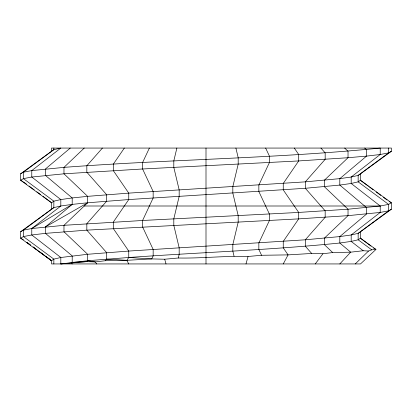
<?xml version="1.0" encoding="UTF-8"?>
<svg xmlns="http://www.w3.org/2000/svg" width="412" height="412" viewBox="0 0 412 412"><rect width="100%" height="100%" fill="white"/><g stroke="black" fill="none" stroke-linecap="round" stroke-linejoin="round"><path stroke-width="0.62" d="M176.872 148.062L173.807 160.938L173.807 167.375L179.174 189.906L179.174 196.344L173.807 218.875L173.807 225.312L179.174 247.844L179.174 254.281L178.283 258.005L164.712 259.225L151.74 258.911L128.75 257.5L87.648 260.719L60.816 263.938L60.816 257.5L31.781 234.969L23.417 236.581L20.6 238.188L51.5 260.719L51.5 263.938L360.5 263.938L375.95 249.456L360.5 238.188L360.5 231.75L391.4 209.219L391.4 202.781L360.5 180.25L360.5 173.812L391.4 151.281L391.4 148.062L51.5 148.062L51.5 151.281L20.6 173.812L20.6 180.25L51.5 202.781L51.5 209.219L20.6 231.75L20.6 238.188L23.417 239.799M245.99 263.938L248.05 256.475L261.574 255.28L288.081 254.884L311.683 253.462L322.931 253.756L332.685 252.556L350.674 252.17L363.209 250.738L368.529 251.037L371.701 249.832L375.95 249.456L373.596 248.014M149.381 148.062L142.588 162.544L142.588 168.982L153.156 191.513L153.156 197.951L142.588 220.487L142.588 226.924L153.156 249.456L153.156 255.893L151.74 258.911L126.819 260.317L105.261 260.729L95.234 261.929L86.68 261.635L72.198 262.331L71.364 263.031L60.816 263.938M283.25 263.938L288.081 254.884L283.25 247.844L283.25 241.406L298.7 218.875L298.7 212.438L283.25 189.906L283.25 183.469L298.7 160.938L298.7 154.5L294.286 148.062M124.336 148.062L113.3 164.156L113.3 170.594L128.75 193.125L128.75 199.562L113.3 222.094L113.3 228.531L128.75 251.062L128.75 257.5L126.819 260.317L106.687 259.112L105.261 260.729M315.247 263.938L322.931 253.756M102.434 148.062L86.829 165.763L86.829 172.201L106.687 194.732L106.687 201.169L86.829 223.706L86.829 230.143L106.687 252.674L106.687 259.112M339.802 263.938L350.674 252.17L339.802 243.018C269.628 250.115 199.084 252.443 128.75 257.5M355.237 263.938L368.529 251.037M84.264 148.062L63.973 167.375L31.781 170.594L23.417 172.201L20.6 173.812M360.5 180.25L358.152 181.857L351.184 183.469L339.802 185.076L305.313 188.294L128.75 199.562L87.648 202.781L63.973 225.312L31.781 228.531L23.417 230.143L20.6 231.75M389.052 201.442L391.4 202.781L388.583 204.388L380.219 206L348.027 209.219L298.7 212.438L142.588 220.487L63.973 225.312L63.973 231.75L87.648 254.281L87.648 260.719L86.68 261.635L71.364 263.031L72.198 263.938M70.287 148.062L45.438 168.982L45.438 175.419L72.198 197.951L87.648 196.344L128.75 193.125L305.313 181.857L339.802 178.638L351.184 177.031L358.152 175.419L360.5 173.812M72.198 262.331L72.198 255.893L45.438 233.362L45.438 226.924L72.198 204.388L87.648 202.781L87.648 196.344L63.973 173.812L63.973 167.375C169.286 159.326 275.108 158.584 380.219 148.062L380.219 154.5L351.184 177.031L351.184 183.469L380.219 206L380.219 212.438L351.184 234.969L339.802 236.581L305.313 239.799L128.75 251.062L87.648 254.281L60.816 257.5L53.848 259.112L51.5 260.719L37.713 250.45M391.4 209.219L388.583 210.831L380.219 212.438L348.027 215.656L298.7 218.875L86.829 230.143L45.438 233.362L31.781 234.969L31.781 228.531L60.816 206L72.198 204.388L72.198 197.951L60.816 199.562L53.848 201.169L51.5 202.781M51.5 151.281L53.848 149.669L60.816 148.062L31.781 170.594L31.781 177.031L60.816 199.562L60.816 206L53.848 207.612L51.5 209.219M360.5 231.75L358.152 233.362L351.184 234.969L351.184 241.406L363.209 250.738M360.5 238.188L358.152 239.799L351.184 241.406L339.802 243.018L339.802 236.581L366.562 214.049L366.562 207.612L339.802 185.076L339.802 178.638L366.562 156.107L380.219 154.5L388.583 152.888L391.4 151.281M31.781 228.531L72.198 204.388M45.438 226.924L87.648 202.781M248.05 256.475L247.73 256.465C224.571 255.78 201.463 258.473 178.283 258.005M84.264 206L380.219 206M87.648 260.719L95.234 261.929L96.753 263.938M22.48 181.321L20.6 180.25L23.417 178.638L31.781 177.031L63.973 173.812L142.588 168.982L298.7 160.938L348.027 157.719L366.562 156.107L366.562 149.669L364.651 148.062M360.217 180.168L368.467 186.281M369.502 187.043L373.112 189.716M376.202 192.007L380.848 195.442M383.428 197.353L387.038 200.026M360.212 238.105L371.021 246.108M371.701 249.832L358.152 239.799L358.152 233.362L388.583 210.831L388.583 204.388L358.152 181.857L358.152 175.419L388.583 152.888L388.583 148.062M23.417 181.857L26.512 184.149M29.092 186.059L34.248 189.881M36.828 191.786L40.438 194.464M43.018 196.37L51.783 202.864M27.027 242.472L30.637 245.145M33.218 247.051L37.858 250.491M39.408 251.634L44.563 255.455M45.593 256.218L51.783 260.801M26.991 242.462L30.055 244.743M33.12 247.025L36.694 249.687M344.643 148.062L348.027 151.281L348.027 157.719L324.352 180.25L324.352 186.688L348.027 209.219L348.027 215.656L324.352 238.188L324.352 244.625L332.685 252.556M320.917 148.062L325.171 152.888L325.171 159.326L305.313 181.857L305.313 188.294L325.171 210.831L325.171 217.268L305.313 239.799L305.313 246.237L311.683 253.462M126.819 260.317L128.75 263.938M265.637 148.062L269.412 156.107L269.412 162.544L258.844 185.076L258.844 191.513L269.412 214.049L269.412 220.487L258.844 243.018L258.844 249.456L261.574 255.28M164.712 259.225L166.01 263.938M235.896 148.062L238.193 157.719L238.193 164.156L232.826 186.688L232.826 193.125L238.193 215.656L238.193 222.094L232.826 244.625L232.826 251.062L234.047 256.187M206 148.062L206 263.938M53.848 148.062L53.848 149.669L23.417 172.201L23.417 178.638L53.848 201.169L53.848 207.612L23.417 230.143L23.417 236.581L53.848 259.112L53.848 263.938"/></g></svg>
